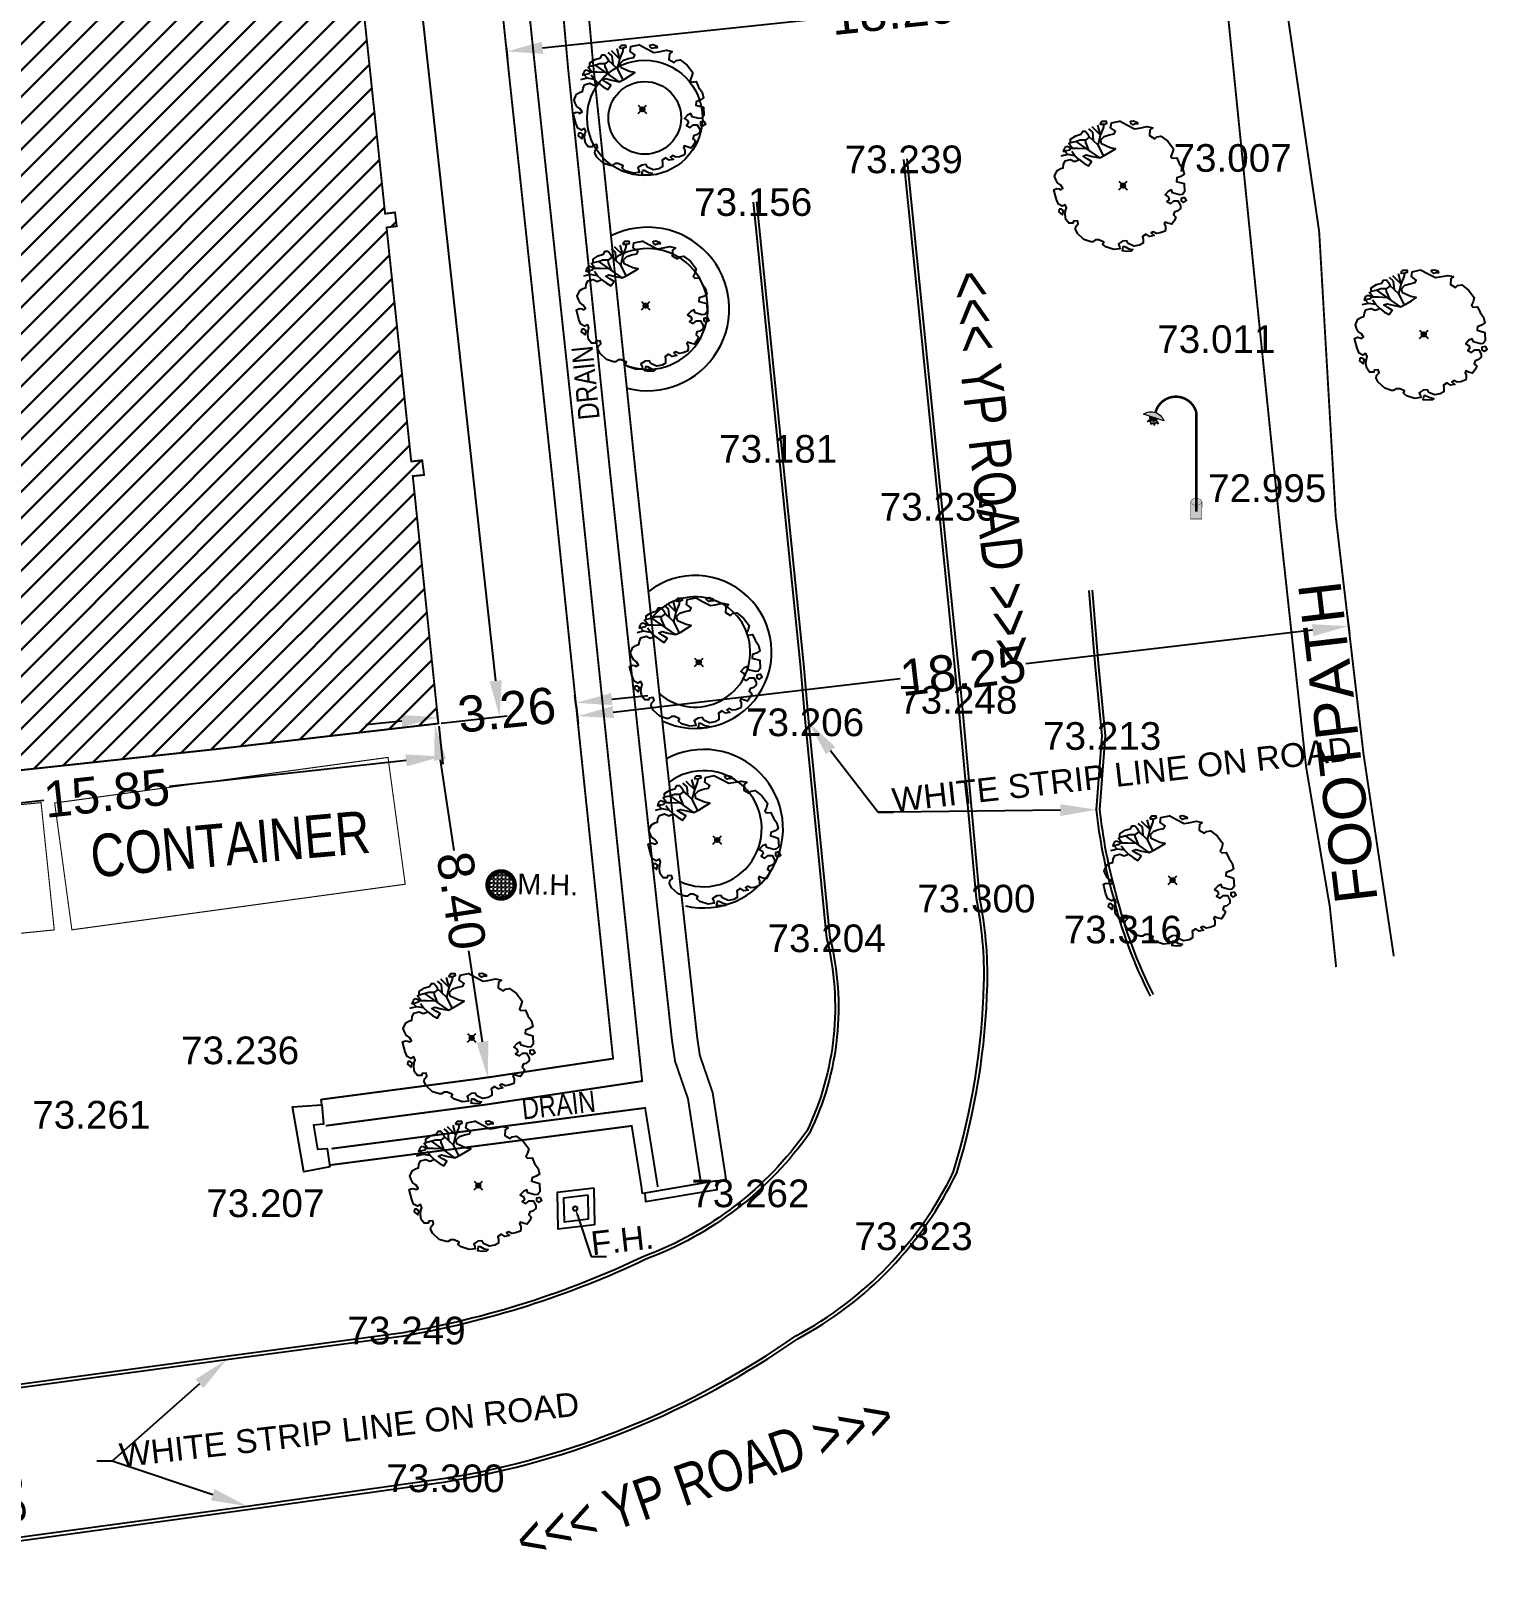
# Model space of a CAD drawing. Header units: inches. Extents: x 1254 to 1542, y 933 to 1230.
# Drawn here: x 1450.5 to 1484.73, y 1040.69 to 1076.84 of the extents above; entities that cross this region are included whole.
import ezdxf
from ezdxf import colors
from ezdxf.entities.mleader import LeaderData, LeaderLine
from ezdxf.enums import TextEntityAlignment as Align
from ezdxf.math import Vec2, Vec3

# ---------------------------------------------------------------- set-up
doc = ezdxf.new("R2010")
doc.units = ezdxf.units.IN
doc.header["$MEASUREMENT"] = 0
doc.header["$PDMODE"] = 35
doc.header["$PDSIZE"] = 0.1
doc.linetypes.add('ACAD_ISO04W100', pattern=[30, 24, -3, 0, -3])
doc.linetypes.add('HIDDEN', pattern=[0.375, 0.25, -0.125])
for name, color, linetype in [('comp. wall', 7, 'Continuous'), ('dimeantion', 140, 'Continuous'), ('DRAIN (S.W)', 130, 'HIDDEN'), ('garden', 104, 'Continuous'), ('LEVEL', 171, 'Continuous'), ('path', 30, 'ACAD_ISO04W100'), ('STR H', 251, 'Continuous'), ('structure', 200, 'Continuous'), ('text', 7, 'Continuous'), ('TREE', 3, 'Continuous')]:
    doc.layers.add(name, color=color, linetype=linetype)
for name, color, linetype, lineweight in [('footpath', 40, 'ACAD_ISO04W100', 25), ('room', 200, 'Continuous', 18), ('SHED', 171, 'HIDDEN', 20), ('TE', 1, 'Continuous', 20)]:
    doc.layers.add(name, color=color, linetype=linetype, lineweight=lineweight)
doc.styles.add('parag', font='arial.ttf', dxfattribs={"height": 1})
doc.styles.get("Standard").update_dxf_attribs({"font": 'arial.ttf'})
doc.styles.add('style2', font='arial.ttf')
doc.dimstyles.get("Standard").update_dxf_attribs({"dimtxt": 0.85, "dimasz": 0.85, "dimexe": 0.18, "dimexo": 0.0625, "dimgap": 0.09, "dimtad": 0, "dimzin": 0, "dimdsep": 46, "dimtxsty": 'Standard', "dimcen": 0.09, "dimclrd": 5, "dimclre": 5, "dimclrt": 6, "dimadec": 0, "dimazin": 0, "dimtfac": 1, "dimtofl": 0, "dimtmove": 0, "dimatfit": 3, "dimfxl": 0, "dimtolj": 1, "dimtzin": 0, "dimarcsym": 0})

# ---------------------------------------------------------------- blocks, each defined once
blk = doc.blocks.new('PV07')
at = {"layer": 'TREE'}
for p, q in [((-2.29, 4.05), (-2.6, 4.31)), ((-2.26, 3.42), (-2.6, 3.73)), ((-1.71, 3.82), (-2.35, 4.45)), ((-2.23, 3.42), (-2.29, 4.05)), ((-1.71, 3.82), (-1.92, 4.59)), ((-1.89, 3.07), (-1.71, 3.82)), ((-1.71, 3.82), (-1.49, 4.36)), ((-1.49, 4.36), (-1.44, 4.64)), ((-4.2, 2.36), (-4.71, 2.24)), ((-4.2, 2.36), (-4.43, 2.61)), ((-3.65, 2.27), (-4.2, 2.36)), ((-3.83, 2.82), (-4.14, 3.22)), ((-3.83, 2.82), (-4.03, 2.79)), ((-3.65, 2.27), (-3.89, 2.59)), ((-3.43, 2.82), (-3.83, 2.82)), ((-1.77, 2.1), (-3.56, 3.36)), ((-2.75, 2.79), (-3.43, 2.82)), ((-2.82, 3.26), (-2.85, 3.45)), ((-2.56, 2.65), (-2.82, 3.26)), ((-1.89, 3.07), (-2.26, 3.42)), ((-1.46, 2.24), (-1.89, 3.07)), ((-3.34, 1.98), (-3.65, 2.27)), ((0, 0), (-0.2, 0)), ((0, 0), (0, 0.2)), ((0, 0), (0, -0.2)), ((0, 0), (0.2, 0))]:
    blk.add_line(p, q, dxfattribs=at)
at = {"layer": 'TREE', "flags": 128}
for points in [[(0.39, -4.4), (0.29, -4.2), (-0.04, -4.23), (-0.35, -4.43), (-0.26, -4.66), (-0.23, -4.8), (-0.69, -4.86), (-1.31, -4.66), (-1.55, -4.46), (-1.46, -4.29), (-1.83, -4.12), (-2.08, -4.12), (-2.29, -4.26), (-2.45, -4.26), (-2.97, -4.09), (-3.46, -3.63), (-3.62, -3.31), (-3.59, -3.11), (-3.4, -2.91), (-3.46, -2.68), (-3.77, -2.71), (-3.8, -2.86), (-4.11, -2.86), (-4.33, -2.57), (-4.39, -2.2), (-4.36, -1.88), (-4.3, -1.68), (-4.39, -1.45), (-4.63, -1.57), (-4.91, -1.42), (-5.06, -1.05), (-5.25, -0.31), (-5.03, -0.22), (-4.85, -0.25), (-4.73, -0.31), (-4.57, -0.22), (-4.73, 0.04), (-4.97, 0.21), (-5.1, 0.47), (-5.19, 0.72), (-5, 1.15), (-4.73, 1.3), (-4.54, 1.35), (-4.51, 1.61), (-4.39, 1.87), (-3.99, 1.98), (-3.68, 1.84), (-3.34, 1.98), (-2.97, 1.7), (-2.63, 1.5), (-2.39, 1.84), (-2.72, 2.04), (-3.03, 2.24), (-2.79, 2.33), (-2.32, 2.21), (-1.77, 2.1), (-1.37, 2.3), (-0.94, 2.56), (-0.57, 2.79), (-0.97, 2.87), (-1.62, 3.16), (-1.68, 3.47), (-1.43, 3.73), (-1.06, 3.85), (-0.66, 3.93), (-0.57, 4.13), (-0.94, 4.39), (-0.88, 4.76), (-0.24, 4.9)], [(-1.73, 4.72), (-1.58, 4.88), (-1.27, 4.88), (-1.25, 4.7), (-1.44, 4.64), (-1.68, 4.63), (-1.72, 4.71)], [(-0.26, 4.91), (0.29, 4.62), (0.88, 4.31), (1.22, 4.36), (1.83, 4.48), (2.26, 4.39), (2.05, 4.22), (2.02, 3.79), (2.02, 3.79), (2.42, 3.56), (2.57, 3.7), (2.88, 3.76), (3.4, 3.36), (3.83, 2.79), (3.74, 2.47), (3.62, 2.21), (3.74, 2.07), (4.08, 2.1), (4.27, 1.67), (4.54, 1.3), (4.64, 0.87), (4.39, 0.7), (4.08, 0.58), (4.05, 0.32), (4.24, 0.27), (4.64, 0.15), (4.67, -0.48), (4.51, -0.68), (4.3, -0.71), (3.77, -0.56), (3.68, -0.33), (3.43, -0.45), (3.19, -0.71), (3.43, -0.85), (3.5, -1.05), (3.34, -1.22), (3.62, -1.37), (3.87, -1.17), (4.17, -1.17), (4.36, -1.51), (4.36, -1.74), (4.11, -1.94), (3.9, -2), (3.83, -2.23), (4.02, -2.4), (3.9, -2.66), (3.71, -2.94), (3.4, -2.86), (3.19, -2.77), (3.13, -2.91), (3.22, -3.09), (3.22, -3.29), (3.19, -3.46), (2.82, -3.6), (2.54, -3.63), (2.29, -3.51), (2.14, -3.6), (2.36, -3.8), (2.02, -3.86), (1.77, -3.69), (1.49, -3.86), (1.52, -4.09), (1.52, -4.37), (1.25, -4.52), (0.82, -4.6), (0.39, -4.4)], [(0.57, 4.88), (0.79, 4.91), (1.06, 4.82), (1.12, 4.68), (0.94, 4.68), (0.75, 4.62), (0.6, 4.74), (0.57, 4.88)], [(-2.84, 4.14), (-2.69, 3.93), (-2.56, 3.68), (-2.85, 3.45), (-3.25, 3.45), (-3.53, 3.36), (-3.99, 3.25), (-3.99, 3.53), (-3.59, 3.79), (-3.19, 3.9), (-3.06, 4.13), (-2.84, 4.14)], [(-4.26, 2.99), (-3.99, 2.9), (-4.05, 2.7), (-4.3, 2.64), (-4.51, 2.59), (-4.45, 2.76), (-4.42, 2.87), (-4.26, 2.99)], [(4.7, -0.91), (4.42, -0.97), (4.42, -1.17), (4.6, -1.28), (4.82, -1.14), (4.7, -0.91)], [(-4.85, -1.8), (-4.88, -2), (-4.6, -2.23), (-4.51, -1.91), (-4.66, -1.8), (-4.85, -1.8)], [(0.14, -4.63), (0.45, -4.8), (0.75, -4.86), (0.63, -4.98), (0.29, -5), (-0.05, -4.96), (-0.01, -4.83), (0.02, -4.63), (0.14, -4.63)]]:
    blk.add_lwpolyline(points, dxfattribs=at)
at = {"layer": 'TREE'}
blk.add_point((0, 0), dxfattribs=at)
blk = doc.blocks.new('TREE12')
at = {"layer": 'TREE', "xscale": 99.88372093023256, "yscale": 99.88372093023256, "zscale": 99.88372093023256}
blk.add_blockref('PV07', (411, 285), dxfattribs=at)
blk = doc.blocks.new('MH')
at = {"layer": 'comp. wall'}
h = blk.add_hatch(dxfattribs=at)
h.set_pattern_fill('ANGLE', color=251, scale=0.5, style=0)
h.set_pattern_definition([(0, (9.44105, -49.48132), (0, 0.1375), [0.1, -0.0375]), (90, (9.44105, -49.48132), (-0.1375, 8e-18), [0.1, -0.0375])])
h.paths.add_polyline_path([(1150.993, 862.794, 1), (1151.943, 862.794, 1)])
at = {"layer": 'comp. wall', "color": 252, "const_width": 0.15}
blk.add_lwpolyline([(1150.993, 862.794, 1), (1151.943, 862.794, 1)], format="xyb", close=True, dxfattribs=at)
at = {"layer": 'text', "style": 'parag'}
blk.add_text('M.H.', height=0.72, dxfattribs=at).set_placement((1152.03, 862.483))
blk = doc.blocks.new('LIGHT POLE')
at = {"layer": 'footpath'}
h = blk.add_hatch(color=252, dxfattribs=at)
h.paths.add_polyline_path([(1081.1285, 940.6366), (1081.1285, 940.7309, -0.654472), (1081.0665, 940.7309), (1081.0665, 940.6366)])
h.paths.add_polyline_path([(1081.1285, 940.7309, 0.298071), (1081.0975, 940.7512), (1081.0975, 940.7106, 0.298304)])
h.paths.add_polyline_path([(1081.0975, 940.7106), (1081.0975, 940.7512, 0.298224), (1081.0665, 940.7309, 0.297991)])
at = {"layer": 'room'}
blk.add_hatch(color=130, dxfattribs=at).paths.add_polyline_path([(1081.276, 941.1731), (1081.3867, 941.2079, 0.502288)])
at = {"layer": 'structure'}
blk.add_hatch(color=30, dxfattribs=at).paths.add_polyline_path([(1081.311, 941.1841, 1), (1081.3517, 941.1969)])
at = {"layer": 'footpath'}
for points in [[(1081.3149, 941.1713), (1081.3073, 941.155)], [(1081.3214, 941.1669), (1081.3196, 941.1583)], [(1081.3285, 941.1637), (1081.3285, 941.1468)], [(1081.3365, 941.1639), (1081.3378, 941.1544)], [(1081.3435, 941.1655), (1081.348, 941.1522)], [(1081.3491, 941.1712), (1081.3533, 941.1646)], [(1081.3538, 941.1786), (1081.3659, 941.1665)]]:
    blk.add_lwpolyline(points, dxfattribs=at)
at = {"layer": 'footpath', "color": 5, "linetype": 'Continuous', "const_width": 0.002}
blk.add_lwpolyline([(1081.1285, 940.7309, 0.654472), (1081.0665, 940.7309, 0.654472)], format="xyb", close=True, dxfattribs=at)
blk.add_lwpolyline([(1081.1285, 940.7309), (1081.1285, 940.6366), (1081.0665, 940.6366), (1081.0665, 940.7309)], dxfattribs=at)
at = {"layer": 'room', "color": 130}
blk.add_line((1081.276, 941.1731), (1081.3867, 941.2079), dxfattribs=at)
blk.add_arc((1081.3443, 941.1493), 0.0723, 54.13331, 160.81261, dxfattribs=at)
at = {"layer": 'room'}
blk.add_arc((1081.3314, 941.1905), 0.0214, 197.47296, 17.47296, dxfattribs=at)
at = {"layer": 'TE', "color": 7, "const_width": 0.0136}
blk.add_lwpolyline([(1081.0975, 940.6773), (1081.0979, 941.2166, -0.774922), (1081.3207, 941.2196)], format="xyb", dxfattribs=at)
blk = doc.blocks.new('*D26')
at = {"layer": 'Defpoints', "color": 0}
for p in [(1460.082, 1060.564), (1460.167, 1059.789), (1444.322, 1058.834)]:
    blk.add_point(p, dxfattribs=at)
at = {"layer": 'dimeantion', "color": 5, "lineweight": -2}
for p, q in [((1460.089, 1060.502), (1460.187, 1059.61)), ((1459.322, 1059.696), (1453.766, 1059.086)), ((1444.329, 1058.772), (1444.427, 1057.88)), ((1445.252, 1058.152), (1450.809, 1058.762))]:
    blk.add_line(p, q, dxfattribs=at)
at = {"layer": 'dimeantion', "color": 5}
for points in [[(1459.307, 1059.837), (1459.338, 1059.555), (1460.167, 1059.789)], [(1445.237, 1058.292), (1445.268, 1058.011), (1444.407, 1058.059)]]:
    blk.add_solid(points, dxfattribs=at)
at = {"layer": 'dimeantion', "color": 6, "insert": (1452.287, 1058.924), "char_height": 0.85, "attachment_point": 5, "rotation": 6.2648}
blk.add_mtext('\\A1;15.85', dxfattribs=at)
blk = doc.blocks.new('*D27')
at = {"layer": 'Defpoints', "color": 0}
for p in [(1456.372, 1107.673), (1454.932, 1107.515), (1460.082, 1060.564)]:
    blk.add_point(p, dxfattribs=at)
at = {"layer": 'dimeantion', "color": 5, "lineweight": -2}
for p, q in [((1454.994, 1107.522), (1456.551, 1107.693)), ((1456.464, 1106.828), (1458.779, 1085.73)), ((1461.429, 1061.567), (1459.115, 1082.665)), ((1460.144, 1060.571), (1461.701, 1060.742))]:
    blk.add_line(p, q, dxfattribs=at)
at = {"layer": 'dimeantion', "color": 5}
for points in [[(1456.605, 1106.844), (1456.324, 1106.813), (1456.372, 1107.673)], [(1461.57, 1061.582), (1461.288, 1061.552), (1461.522, 1060.722)]]:
    blk.add_solid(points, dxfattribs=at)
at = {"layer": 'dimeantion', "color": 6, "insert": (1458.947, 1084.198), "char_height": 0.85, "attachment_point": 5, "rotation": 276.2597}
blk.add_mtext('\\A1;47.23', dxfattribs=at)
blk = doc.blocks.new('*D54')
at = {"layer": 'Defpoints', "color": 0}
for p in [(1460.082, 1060.564), (1461.243, 1052.248), (1461.329, 1052.261)]:
    blk.add_point(p, dxfattribs=at)
at = {"layer": 'dimeantion', "color": 5, "lineweight": -2}
for p, q in [((1460.02, 1060.555), (1459.818, 1060.524)), ((1460.122, 1059.711), (1460.442, 1057.579)), ((1461.117, 1053.088), (1460.797, 1055.22)), ((1461.268, 1052.251), (1461.065, 1052.221))]:
    blk.add_line(p, q, dxfattribs=at)
at = {"layer": 'dimeantion', "color": 5}
for points in [[(1460.262, 1059.732), (1459.982, 1059.69), (1459.996, 1060.551)], [(1461.257, 1053.109), (1460.977, 1053.067), (1461.243, 1052.248)]]:
    blk.add_solid(points, dxfattribs=at)
at = {"layer": 'dimeantion', "color": 6, "insert": (1460.62, 1056.399), "char_height": 0.85, "attachment_point": 5, "rotation": 278.5438}
blk.add_mtext('\\A1;8.40', dxfattribs=at)
blk = doc.blocks.new('*D56')
at = {"layer": 'Defpoints', "color": 0}
for p in [(1449.42, 1050.736), (1451.462, 1035.794), (1450.809, 1035.704)]:
    blk.add_point(p, dxfattribs=at)
at = {"layer": 'dimeantion', "color": 5, "lineweight": -2}
for p, q in [((1449.358, 1050.728), (1448.588, 1050.623)), ((1448.882, 1049.805), (1449.587, 1044.647)), ((1450.694, 1036.547), (1449.989, 1041.704)), ((1451.401, 1035.785), (1450.631, 1035.68))]:
    blk.add_line(p, q, dxfattribs=at)
at = {"layer": 'dimeantion', "color": 5}
for points in [[(1449.022, 1049.824), (1448.742, 1049.786), (1448.767, 1050.647)], [(1450.834, 1036.566), (1450.554, 1036.527), (1450.809, 1035.704)]]:
    blk.add_solid(points, dxfattribs=at)
at = {"layer": 'dimeantion', "color": 6, "insert": (1449.788, 1043.176), "char_height": 0.85, "attachment_point": 5, "rotation": 277.7833}
blk.add_mtext('\\A1;15.08', dxfattribs=at)
blk = doc.blocks.new('*D58')
at = {"layer": 'Defpoints', "color": 0}
for p in [(1463.311, 1061.05), (1463.326, 1060.902), (1460.082, 1060.564)]:
    blk.add_point(p, dxfattribs=at)
at = {"layer": 'dimeantion', "color": 5, "lineweight": -2}
for p, q in [((1463.32, 1060.964), (1463.292, 1061.229)), ((1464.156, 1061.138), (1465.002, 1061.226)), ((1460.076, 1060.626), (1460.048, 1060.891)), ((1459.221, 1060.623), (1458.376, 1060.535))]:
    blk.add_line(p, q, dxfattribs=at)
at = {"layer": 'dimeantion', "color": 5}
for points in [[(1464.142, 1061.279), (1464.171, 1060.997), (1463.311, 1061.05)], [(1459.207, 1060.764), (1459.236, 1060.483), (1460.067, 1060.712)]]:
    blk.add_solid(points, dxfattribs=at)
at = {"layer": 'dimeantion', "color": 6, "insert": (1461.689, 1060.881), "char_height": 0.85, "attachment_point": 5, "rotation": 5.948}
blk.add_mtext('\\A1;3.26', dxfattribs=at)
blk = doc.blocks.new('*D59')
at = {"layer": 'Defpoints', "color": 0}
for p in [(1481.433, 1063.169), (1481.47, 1062.854), (1463.311, 1061.05)]:
    blk.add_point(p, dxfattribs=at)
at = {"layer": 'dimeantion', "color": 5, "lineweight": -2}
for p, q in [((1481.441, 1063.107), (1481.491, 1062.676)), ((1480.626, 1062.756), (1473.886, 1061.967)), ((1464.192, 1060.833), (1470.932, 1061.622)), ((1463.318, 1060.987), (1463.369, 1060.556))]:
    blk.add_line(p, q, dxfattribs=at)
at = {"layer": 'dimeantion', "color": 5}
for points in [[(1480.61, 1062.896), (1480.643, 1062.615), (1481.47, 1062.854)], [(1464.176, 1060.974), (1464.209, 1060.693), (1463.348, 1060.735)]]:
    blk.add_solid(points, dxfattribs=at)
at = {"layer": 'dimeantion', "color": 6, "insert": (1472.409, 1061.795), "char_height": 0.85, "attachment_point": 5, "rotation": 6.6711}
blk.add_mtext('\\A1;18.25', dxfattribs=at)
blk = doc.blocks.new('*D61')
at = {"layer": 'Defpoints', "color": 0}
for p in [(1479.86, 1078.441), (1461.667, 1076.533), (1461.686, 1076.355)]:
    blk.add_point(p, dxfattribs=at)
at = {"layer": 'dimeantion', "color": 5, "lineweight": -2}
for p, q in [((1479.867, 1078.379), (1479.897, 1078.084)), ((1479.033, 1078.175), (1472.259, 1077.464)), ((1462.531, 1076.444), (1469.305, 1077.154)), ((1461.673, 1076.471), (1461.704, 1076.176))]:
    blk.add_line(p, q, dxfattribs=at)
at = {"layer": 'dimeantion', "color": 5}
for points in [[(1479.018, 1078.316), (1479.048, 1078.034), (1479.879, 1078.263)], [(1462.516, 1076.585), (1462.546, 1076.303), (1461.686, 1076.355)]]:
    blk.add_solid(points, dxfattribs=at)
at = {"layer": 'dimeantion', "color": 6, "insert": (1470.782, 1077.309), "char_height": 0.85, "attachment_point": 5, "rotation": 5.9877}
blk.add_mtext('\\A1;18.29', dxfattribs=at)

msp = doc.modelspace()

# ---------------------------------------------------------------- hatches: boundary and pattern name
at = {"layer": 'STR H', "lineweight": 30}
h = msp.add_hatch(dxfattribs=at)
h.set_pattern_fill('ANSI31', color=256, scale=3.5)
h.set_pattern_definition([(45, (467.107, 39.5311), (-0.30935922, 0.30935922), [])])
h.paths.add_polyline_path([(1458.248, 1078.063), (1458.479, 1078.103), (1458.427, 1078.424), (1458.168, 1078.396), (1458.14, 1078.651), (1457.565, 1083.876), (1457.82, 1083.913), (1457.792, 1084.261), (1457.527, 1084.233), (1456.626, 1092.601), (1456.293, 1095.537), (1456.575, 1095.569), (1456.536, 1095.916), (1456.253, 1095.884), (1455.633, 1101.342), (1455.919, 1101.374), (1455.88, 1101.721), (1455.594, 1101.689), (1454.932, 1107.515), (1443.439, 1106.26), (1424.415, 1104.199), (1413.595, 1103.017), (1402.213, 1101.758), (1394.144, 1100.853), (1377.721, 1099.083), (1361.28, 1097.289), (1361.806, 1092.465), (1361.991, 1090.776), (1362.262, 1090.805), (1362.231, 1091.069), (1367.907, 1091.703), (1372.102, 1092.177), (1377.543, 1092.78), (1378.051, 1088.059), (1378.127, 1087.357), (1377.849, 1087.327), (1377.907, 1086.968), (1378.165, 1086.996), (1378.755, 1081.518), (1378.504, 1081.491), (1378.534, 1081.131), (1378.794, 1081.159), (1379.062, 1078.668), (1379.389, 1075.698), (1379.161, 1075.673), (1379.197, 1075.333), (1379.426, 1075.358), (1379.918, 1070.883), (1380.029, 1069.844), (1379.813, 1069.821), (1379.844, 1069.495), (1380.064, 1069.519), (1380.667, 1063.908), (1380.419, 1063.881), (1380.452, 1063.573), (1380.7, 1063.599), (1381.295, 1058.054), (1381.047, 1058.028), (1381.08, 1057.719), (1381.328, 1057.746), (1381.952, 1051.929), (1397.781, 1053.715), (1397.488, 1056.392), (1397.138, 1059.529), (1397.385, 1059.557), (1397.358, 1059.866), (1397.105, 1059.839), (1396.906, 1061.713), (1396.518, 1065.252), (1396.504, 1065.384), (1396.754, 1065.411), (1396.726, 1065.756), (1396.454, 1065.727), (1396.447, 1065.788), (1395.905, 1070.804), (1395.862, 1071.206), (1396.117, 1071.233), (1396.081, 1071.605), (1395.819, 1071.583), (1395.247, 1077.036), (1395.469, 1077.059), (1395.43, 1077.416), (1395.178, 1077.389), (1395.158, 1077.572), (1394.59, 1082.856), (1394.864, 1082.885), (1394.829, 1083.21), (1394.577, 1083.183), (1393.956, 1088.724), (1394.188, 1088.75), (1394.161, 1089.076), (1393.92, 1089.049), (1393.787, 1090.232), (1393.299, 1094.49), (1401.341, 1095.368), (1408.771, 1096.19), (1409.319, 1090.746), (1409.089, 1090.721), (1409.124, 1090.397), (1409.338, 1090.42), (1409.934, 1084.934), (1409.718, 1084.911), (1409.753, 1084.587), (1409.987, 1084.612), (1410.563, 1079.267), (1410.58, 1079.109), (1410.346, 1079.084), (1410.394, 1078.762), (1410.616, 1078.786), (1410.629, 1078.667), (1411.039, 1074.832), (1411.206, 1073.267), (1410.999, 1073.245), (1411.043, 1072.904), (1411.243, 1072.925), (1412.015, 1065.706), (1412.475, 1061.524), (1412.251, 1061.499), (1412.278, 1061.247), (1412.503, 1061.272), (1412.576, 1060.603), (1413.172, 1055.394), (1420.198, 1056.113), (1428.89, 1057.114), (1428.308, 1062.278), (1428.236, 1062.993), (1428.489, 1063.015), (1428.458, 1063.367), (1428.2, 1063.344), (1427.65, 1068.803), (1427.861, 1068.842), (1427.809, 1069.192), (1427.61, 1069.17), (1427.025, 1074.576), (1427.019, 1074.627), (1427.236, 1074.651), (1427.183, 1074.96), (1426.98, 1074.935), (1426.832, 1076.124), (1426.395, 1080.358), (1426.384, 1080.462), (1426.66, 1080.492), (1426.631, 1080.804), (1426.35, 1080.774), (1426.102, 1083.067), (1425.763, 1086.236), (1425.759, 1086.275), (1425.981, 1086.299), (1425.963, 1086.608), (1425.726, 1086.583), (1425.153, 1091.927), (1425.128, 1092.155), (1425.363, 1092.182), (1425.328, 1092.49), (1425.094, 1092.464), (1424.486, 1097.92), (1424.726, 1097.946), (1437.935, 1099.406), (1440.037, 1099.636), (1440.625, 1094.174), (1440.264, 1094.137), (1440.295, 1093.838), (1440.663, 1093.876), (1440.683, 1093.686), (1441.174, 1088.958), (1441.238, 1088.346), (1440.889, 1088.31), (1440.902, 1088.01), (1441.26, 1088.026), (1441.754, 1083.379), (1441.843, 1082.521), (1441.462, 1082.482), (1441.495, 1082.163), (1441.876, 1082.202), (1441.905, 1081.917), (1442.459, 1076.997), (1442.493, 1076.673), (1442.087, 1076.63), (1442.136, 1076.313), (1442.527, 1076.355), (1443.112, 1070.832), (1442.746, 1070.793), (1442.771, 1070.461), (1443.149, 1070.478), (1443.732, 1065.023), (1443.363, 1064.977), (1443.444, 1064.648), (1443.675, 1064.674), (1443.682, 1064.613), (1444.322, 1058.834), (1449.512, 1059.387), (1454.85, 1059.961), (1460.082, 1060.564), (1459.48, 1066.378), (1459.746, 1066.405), (1459.701, 1066.749), (1459.444, 1066.722), (1458.864, 1072.22), (1459.103, 1072.25), (1459.062, 1072.573), (1458.83, 1072.544)])
h.paths.add_polyline_path([(1456.456, 1089.156), (1456.371, 1089.227), (1456.38, 1089.289), (1456.496, 1089.289)], flags=16)
h.paths.add_polyline_path([(1456.638, 1090.716), (1456.694, 1090.716), (1456.682, 1090.732), (1456.647, 1090.743)], flags=16)
h.paths.add_polyline_path([(1413.013, 1060.152), (1412.946, 1060.107), (1412.889, 1060.143), (1412.889, 1060.205), (1412.975, 1060.223)], flags=16)
h.paths.add_polyline_path([(1394.023, 1083.45), (1393.98, 1083.439), (1394.052, 1083.362), (1394.224, 1083.335), (1394.117, 1083.472)], flags=16)
h.paths.add_polyline_path([(1393.928, 1081.943), (1393.843, 1082.014), (1393.852, 1082.076), (1393.968, 1082.076)], flags=16)
h.paths.add_polyline_path([(1446.397, 1082.536), (1453.344, 1082.536), (1453.344, 1084.042), (1446.397, 1084.042)], flags=24)
h.paths.add_polyline_path([(1413.724, 1074.064), (1423.864, 1074.064), (1423.864, 1075.57), (1413.724, 1075.57)], flags=24)
h.paths.add_polyline_path([(1384.949, 1075.547), (1389.487, 1075.547), (1389.487, 1077.051), (1384.949, 1077.051)], flags=24)
h.paths.add_polyline_path([(1375.982, 1085.541), (1379.092, 1085.541), (1379.092, 1086.537), (1375.982, 1086.537)], flags=25)
h.paths.add_polyline_path([(1376.698, 1076.834), (1379.808, 1076.834), (1379.808, 1077.83), (1376.698, 1077.83)], flags=25)
h.paths.add_polyline_path([(1393.779, 1080.763), (1396.889, 1080.763), (1396.889, 1081.759), (1393.779, 1081.759)], flags=24)
h.paths.add_polyline_path([(1408.028, 1082.178), (1411.138, 1082.178), (1411.138, 1083.174), (1408.028, 1083.174)], flags=25)
h.paths.add_polyline_path([(1392.842, 1089.846), (1395.952, 1089.846), (1395.952, 1090.842), (1392.842, 1090.842)], flags=24)
h.paths.add_polyline_path([(1379.255, 1051.127), (1382.365, 1051.127), (1382.365, 1052.123), (1379.255, 1052.123)], flags=9)

# ---------------------------------------------------------------- linework, layer by layer
at = {"layer": 'comp. wall'}
for points in [[(1419.748, 1005.53), (1418.431, 1019.058), (1418.025, 1025.604, -0.119655), (1419.402, 1031.679, -0.134543), (1424.953, 1037.052, -0.093778), (1433.271, 1039.079), (1440.466, 1040.105), (1449.078, 1041.285), (1455.587, 1042.173), (1460.248, 1042.828, 0.11161), (1468.483, 1046.175, 0.159156), (1472.189, 1050.038, 0.068373), (1472.903, 1054.435, 0.056583), (1472.724, 1056.45), (1472.299, 1061.118), (1471.843, 1065.657), (1471.017, 1073.821)], [(1419.828, 1005.538), (1418.51, 1019.064), (1418.105, 1025.607, -0.119562), (1419.472, 1031.641, -0.134439), (1424.989, 1036.981, -0.093784), (1433.279, 1038.999), (1440.477, 1040.026), (1449.089, 1041.206), (1455.598, 1042.094), (1460.26, 1042.749, 0.111563), (1468.525, 1046.107, 0.159196), (1472.264, 1050.009, 0.068466), (1472.983, 1054.433, 0.05646), (1472.803, 1056.462), (1472.379, 1061.126), (1471.923, 1065.665), (1471.097, 1073.829)], [(1467.479, 1072.817), (1468.068, 1067.018), (1468.582, 1061.952), (1468.7, 1060.592), (1469.205, 1055.517, -0.175285), (1468.737, 1050.982, -0.150428), (1464.922, 1048.048, -0.069494), (1459.257, 1046.25), (1455.091, 1045.694), (1444.966, 1044.323), (1438.933, 1043.524), (1433.311, 1042.702), (1427.937, 1041.934), (1422.917, 1041.196, 0.207176), (1421.849, 1040.847, 0.047565), (1417.353, 1036.451, 0.13756), (1414.569, 1030.36, 0.096537), (1414.101, 1024.948), (1414.768, 1017.891), (1415.324, 1011.85), (1415.982, 1005.173)], [(1467.559, 1072.825), (1468.148, 1067.026), (1468.662, 1061.96), (1468.78, 1060.6), (1469.284, 1055.531, -0.175318), (1468.806, 1050.941, -0.150524), (1464.953, 1047.974, -0.069469), (1459.269, 1046.171), (1455.102, 1045.615), (1444.977, 1044.244), (1438.944, 1043.445), (1433.322, 1042.623), (1427.948, 1041.855), (1422.919, 1041.116, 0.209375), (1421.901, 1040.786, 0.047579), (1417.414, 1036.399, 0.137662), (1414.647, 1030.343, 0.096634), (1414.181, 1024.956), (1414.848, 1017.898), (1415.403, 1011.858), (1416.061, 1005.181)], [(1476.815, 1054.16, -0.05748), (1475.936, 1056.525, -0.042477), (1475.548, 1058.54), (1475.681, 1060.271), (1475.516, 1061.974), (1475.375, 1063.688)], [(1476.886, 1054.196, -0.057511), (1476.013, 1056.546, -0.042354), (1475.628, 1058.541), (1475.761, 1060.272), (1475.596, 1061.981), (1475.455, 1063.695)]]:
    msp.add_lwpolyline(points, format="xyb", dxfattribs=at)
for points in [[(1457.344, 1051.606), (1457.328, 1051.729), (1457.353, 1051.732)], [(1457.532, 1050.147), (1456.922, 1050.031), (1456.652, 1051.555), (1457.344, 1051.606), (1457.384, 1051.15), (1457.151, 1051.129), (1457.243, 1050.563), (1457.467, 1050.578), (1457.532, 1050.147)], [(1466.617, 1049.815), (1464.93, 1049.532), (1464.949, 1049.333), (1466.636, 1049.616), (1466.617, 1049.815)], [(1466.617, 1049.815), (1466.842, 1049.85), (1466.832, 1049.916)], [(1463.746, 1049.649), (1462.871, 1049.547), (1462.887, 1048.688), (1463.762, 1048.79), (1463.746, 1049.649)], [(1464.93, 1049.532), (1464.879, 1049.524), (1464.864, 1049.612)]]:
    msp.add_lwpolyline(points, dxfattribs=at)
msp.add_lwpolyline([(1463.599, 1049.481), (1463.023, 1049.414), (1463.034, 1048.856), (1463.609, 1048.923)], close=True, dxfattribs=at)
at = {"layer": 'dimeantion', "const_width": 0.05}
msp.add_lwpolyline([(1463.247, 1049.165, 1), (1463.347, 1049.165, 1)], format="xyb", close=True, dxfattribs=at)
at = {"layer": 'DRAIN (S.W)', "ltscale": 2.5, "const_width": 0.045}
for points in [[(1459.278, 1107.38), (1459.821, 1103.73), (1460.281, 1100.765), (1460.668, 1094.762), (1461.078, 1089.065), (1461.666, 1082.53), (1462.37, 1075.818), (1463.395, 1066.272), (1464.017, 1060.302), (1464.871, 1052.161), (1461.21, 1051.611), (1457.435, 1051.113)], [(1466.243, 1049.825), (1465.947, 1051.747), (1465.645, 1052.623), (1465.57, 1053.13), (1464.771, 1060.383), (1464.128, 1066.361), (1463.129, 1075.966), (1462.558, 1082.361), (1461.946, 1089.233), (1461.448, 1094.993), (1460.975, 1100.958), (1460.569, 1103.8), (1460.044, 1107.504)], [(1465.238, 1049.672), (1464.94, 1051.531), (1461.263, 1051.054), (1457.57, 1050.574)]]:
    msp.add_lwpolyline(points, dxfattribs=at)
at = {"layer": 'DRAIN (S.W)', "linetype": 'ByBlock', "ltscale": 2.5, "const_width": 0.045}
for points in [[(1466.832, 1049.916), (1466.527, 1051.891), (1466.226, 1052.765), (1466.161, 1053.206), (1465.363, 1060.448), (1464.72, 1066.424), (1463.722, 1076.023), (1463.151, 1082.414), (1462.539, 1089.285), (1462.042, 1095.042), (1461.567, 1101.024), (1461.159, 1103.884), (1460.632, 1107.599)], [(1458.73, 1106.816), (1459.203, 1103.636), (1459.659, 1100.697), (1460.045, 1094.72), (1460.455, 1089.015), (1461.044, 1082.47), (1461.749, 1075.752), (1462.774, 1066.206), (1463.396, 1060.237), (1464.187, 1052.69), (1461.123, 1052.23), (1457.353, 1051.732)], [(1464.864, 1049.612), (1464.625, 1051.109), (1461.312, 1050.679), (1457.526, 1050.187)]]:
    msp.add_lwpolyline(points, dxfattribs=at)
at = {"layer": 'garden'}
for radius in [1.354, 0.854]:
    msp.add_circle((1464.931, 1074.794), radius, dxfattribs=at)
for centre, radius, start, end in [((1464.997, 1070.305), 1.92, 255.2978, 116.578), ((1464.997, 1070.305), 1.42, 247.4722, 124.4036), ((1466.117, 1062.246), 1.795, 244.4881, 127.7903), ((1466.117, 1062.246), 1.295, 229.4741, 142.8043), ((1466.318, 1058.093), 1.863, 256.6669, 118.0583), ((1466.318, 1058.093), 1.363, 245.8216, 126.7513)]:
    msp.add_arc(centre, radius, start, end, dxfattribs=at)
at = {"layer": 'path', "lineweight": 30, "ltscale": 0.045, "const_width": 0.045}
for points in [[(1466.778, 1154.929), (1467.385, 1148.85), (1468.717, 1135.136), (1469.287, 1129.07), (1469.734, 1124.415), (1470.32, 1118.542), (1472.455, 1101.647), (1473.57, 1094.562), (1474.655, 1091.272), (1476.922, 1085.672), (1478.975, 1081.042, -0.297439), (1478.85, 1079.651, 0.218778), (1478.514, 1078.43), (1479.142, 1072.21), (1479.866, 1065.12), (1480.473, 1059.543), (1481.029, 1056.265), (1481.179, 1054.839)], [(1482.534, 1055.092), (1481.821, 1059.856), (1481.168, 1065.439), (1480.78, 1072.121), (1479.86, 1078.441, 0.060618), (1480.396, 1079.554, 0.215824), (1480.186, 1081.703), (1478.193, 1086.21), (1475.951, 1091.747), (1474.915, 1094.887), (1473.821, 1101.842), (1471.664, 1118.599), (1471.16, 1124.371), (1470.604, 1129.732), (1470.128, 1134.807), (1469.424, 1142.309), (1468.764, 1148.919), (1468.177, 1154.908)]]:
    msp.add_lwpolyline(points, format="xyb", dxfattribs=at)
at = {"layer": 'SHED', "ltscale": 3.5, "const_width": 0.025}
for points in [[(1451.065, 1058.696), (1458.898, 1059.768), (1459.302, 1056.788), (1451.469, 1055.716), (1451.065, 1058.696)], [(1442.871, 1057.92), (1450.745, 1058.705), (1451.055, 1055.714), (1443.181, 1054.929), (1442.871, 1057.92)]]:
    msp.add_lwpolyline(points, dxfattribs=at)
at = {"layer": 'structure', "lineweight": 30, "const_width": 0.045}
msp.add_lwpolyline([(1449.512, 1059.387), (1454.85, 1059.961), (1460.082, 1060.564), (1459.48, 1066.378), (1459.746, 1066.405), (1459.701, 1066.749), (1459.444, 1066.722), (1458.864, 1072.22), (1459.103, 1072.25), (1459.062, 1072.573), (1458.83, 1072.544), (1458.248, 1078.063)], dxfattribs=at)

# ---------------------------------------------------------------- block references
at = {"layer": 'comp. wall', "lineweight": 30, "xscale": 0.6749999999999556, "yscale": 0.6749999999999556, "zscale": 0.6749999999999556, "rotation": 358.8247184325099}
msp.add_blockref('MH', (672.532, 490.449), dxfattribs=at)
at = {"layer": 'footpath', "lineweight": 30, "xscale": -4.303124999999286, "yscale": 4.303124999999286, "zscale": 4.303124999999286, "rotation": 359.9186031832352}
msp.add_blockref('LIGHT POLE', (6124.235, -2988.912), dxfattribs=at)
at = {"layer": 'TREE', "lineweight": 30, "xscale": 0.003098344733628733, "yscale": 0.003098344733628733, "zscale": 0.003098344733628733, "rotation": 0.01378477141140166}
for p in [(1463.603, 1074.113), (1474.897, 1072.321), (1463.678, 1069.501), (1481.965, 1068.824), (1464.928, 1061.119), (1465.361, 1056.943), (1476.061, 1055.999), (1459.591, 1052.294), (1459.747, 1048.824)]:
    msp.add_blockref('TREE12', p, dxfattribs=at)

# ---------------------------------------------------------------- texts
at = {"layer": 'LEVEL'}
for s, p in [('73.239', (1471.017, 1073.821)), ('73.007', (1478.746, 1073.853)), ('73.156', (1467.479, 1072.817)), ('73.011', (1478.364, 1069.597)), ('73.181', (1468.068, 1067.018)), ('72.995', (1479.56, 1066.095)), ('73.235', (1471.843, 1065.657)), ('73.248', (1472.299, 1061.118)), ('73.206', (1468.7, 1060.592)), ('73.213', (1475.681, 1060.271)), ('73.300', (1472.724, 1056.45)), ('73.316', (1476.166, 1055.722)), ('73.204', (1469.205, 1055.517)), ('73.236', (1455.423, 1052.884)), ('73.261', (1451.926, 1051.371)), ('73.262', (1467.413, 1049.524)), ('73.207', (1456.016, 1049.29)), ('73.323', (1471.249, 1048.515)), ('73.249', (1459.335, 1046.3)), ('73.300', (1460.248, 1042.828))]:
    msp.add_text(s, height=0.65, dxfattribs=at).set_placement(p, align=Align.MIDDLE_CENTER)
at = {"layer": 'text', "color": 0, "lineweight": 30, "style": 'style2', "width": 0.8}
for s, height, rotation, p in [('<<< YP ROAD >>>', 0.97, 276.5794, (1472.086, 1071.139, 100.315)), ('DRAIN', 0.5, 95.6885, (1463.875, 1067.729, 100.315)), ('CONTAINER', 1, 5.1086, (1451.955, 1056.944, 52.345)), ('DRAIN', 0.5, 6.2623, (1462.07, 1051.257, 100.315)), ('<<< YP ROAD >>>', 0.97, 19.116, (1462.113, 1040.863, 100.315))]:
    msp.add_text(s, height=height, rotation=rotation, dxfattribs=at).set_placement(p)
at = {"layer": 'text', "color": 0, "lineweight": 30, "style": 'style2'}
for s, height, rotation, p in [('FOOTPATH', 1, 96.6803, (1482.455, 1056.437)), ('WHITE STRIP LINE ON ROAD', 0.56, 6.4407, (1470.797, 1058.315)), ('F.H.', 0.56, 6.4407, (1463.718, 1047.9)), ('WHITE STRIP LINE ON ROAD', 0.56, 6.4407, (1452.64, 1042.921))]:
    msp.add_text(s, height=height, rotation=rotation, dxfattribs=at).set_placement(p, align=Align.BOTTOM_LEFT)

# ---------------------------------------------------------------- dimensions: what is measured, and where the dimension line sits
at = {"layer": 'dimeantion'}
for p1, p2, distance, picture, middle in [((1460.082, 1060.564), (1454.932, 1107.515), -1.448, '*D27', (1458.947, 1084.198)), ((1479.86, 1078.441), (1461.667, 1076.533), 0.179, '*D61', (1470.782, 1077.309)), ((1463.311, 1061.05), (1481.433, 1063.169), -0.317, '*D59', (1472.409, 1061.795)), ((1460.082, 1060.564), (1463.326, 1060.902), 0.148, '*D58', (1461.689, 1060.881)), ((1444.322, 1058.834), (1460.082, 1060.564), -0.78, '*D26', (1452.287, 1058.924)), ((1460.082, 1060.564), (1461.329, 1052.261), -0.087, '*D54', (1460.62, 1056.399)), ((1449.42, 1050.736), (1451.462, 1035.794), -0.659, '*D56', (1449.788, 1043.176))]:
    dim = msp.add_aligned_dim(p1=p1, p2=p2, distance=distance, dimstyle='Standard', dxfattribs=at)
    dim.commit()
    dim.dimension.update_dxf_attribs({"geometry": picture, "text_midpoint": middle})

# ---------------------------------------------------------------- leaders
ml = msp.add_multileader_mtext('Standard', dxfattribs=at)
ml.set_content('', color=256)
ml.set_leader_properties()
ml.build(insert=Vec2(0, 0))
ml.multileader.update_dxf_attribs({"dogleg_length": 0.36, "arrow_head_size": 0.85})
ctx = ml.context
ctx.base_point, ctx.char_height, ctx.arrow_head_size, ctx.landing_gap_size, ctx.plane_origin = Vec3(1470.778, 1058.48), 0.18, 0.85, 0.09, Vec3(1471.394, 1060.573)
notes = []
notes.append((ctx, [(1, (1, 1, 0), (1470.418, 1058.48), (1, 0), 0.36, [(0, [(1468.78, 1060.6)], 0, [])])]))
ctx.mtext.insert, ctx.mtext.flow_direction = Vec3(1470.868, 1058.57), 5
ml = msp.add_multileader_mtext('Standard', dxfattribs=at)
ml.set_content('', color=256)
ml.set_leader_properties()
ml.build(insert=Vec2(0, 0))
ml.multileader.update_dxf_attribs({"dogleg_length": 0.36, "arrow_head_size": 0.85})
ctx = ml.context
ctx.base_point, ctx.char_height, ctx.arrow_head_size, ctx.landing_gap_size, ctx.plane_origin = Vec3(1470.238, 1058.48), 0.18, 0.85, 0.09, Vec3(1471.88, 1057.131)
ctx.text_align_type = 2
notes.append((ctx, [(0, (1, 1, 0), (1470.778, 1058.48), (-1, 0), 0.36, [(0, [(1475.548, 1058.54)], 0, [])])]))
ctx.mtext.insert, ctx.mtext.alignment, ctx.mtext.flow_direction = Vec3(1470.328, 1058.57), 3, 5
ml = msp.add_multileader_mtext('Standard', dxfattribs=at)
ml.set_content('', color=256)
ml.set_leader_properties()
ml.build(insert=Vec2(0, 0))
ml.multileader.update_dxf_attribs({"dogleg_length": 0.36, "arrow_head_size": 0.18})
ctx = ml.context
ctx.base_point, ctx.char_height, ctx.arrow_head_size, ctx.landing_gap_size, ctx.plane_origin = Vec3(1464.032, 1048.039), 0.18, 0.18, 0.09, Vec3(1463.304, 1049.162)
notes.append((ctx, [(0, (1, 1, 0), (1463.672, 1048.039), (1, 0), 0.36, [(0, [(1463.304, 1049.162)], 0, [])])]))
ctx.mtext.insert, ctx.mtext.flow_direction = Vec3(1464.122, 1048.129), 5
ml = msp.add_multileader_mtext('Standard', dxfattribs=at)
ml.set_content('', color=256)
ml.set_leader_properties()
ml.build(insert=Vec2(0, 0))
ml.multileader.update_dxf_attribs({"dogleg_length": 0.36, "arrow_head_size": 0.85})
ctx = ml.context
ctx.base_point, ctx.char_height, ctx.arrow_head_size, ctx.landing_gap_size, ctx.plane_origin = Vec3(1451.878, 1043.234), 0.18, 0.85, 0.09, Vec3(1455.102, 1045.615)
ctx.text_align_type = 2
notes.append((ctx, [(0, (1, 1, 0), (1452.418, 1043.234), (-1, 0), 0.36, [(0, [(1455.102, 1045.615)], 0, [])])]))
ctx.mtext.insert, ctx.mtext.alignment, ctx.mtext.flow_direction = Vec3(1451.968, 1043.324), 3, 5
ml = msp.add_multileader_mtext('Standard', dxfattribs=at)
ml.set_content('', color=256)
ml.set_leader_properties()
ml.build(insert=Vec2(0, 0))
ml.multileader.update_dxf_attribs({"dogleg_length": 0.36, "arrow_head_size": 0.85})
ctx = ml.context
ctx.base_point, ctx.char_height, ctx.arrow_head_size, ctx.landing_gap_size, ctx.plane_origin = Vec3(1451.878, 1043.234), 0.18, 0.85, 0.09, Vec3(1455.587, 1042.173)
ctx.text_align_type = 2
notes.append((ctx, [(0, (1, 1, 0), (1452.418, 1043.234), (-1, 0), 0.36, [(0, [(1455.587, 1042.173)], 0, [])])]))
ctx.mtext.insert, ctx.mtext.alignment, ctx.mtext.flow_direction = Vec3(1451.968, 1043.324), 3, 5
for ctx, leaders in notes:
    for number, flags, end, landing, length, lines in leaders:
        leader = LeaderData()
        leader.index, (leader.has_last_leader_line, leader.has_dogleg_vector, leader.attachment_direction) = number, flags
        leader.last_leader_point, leader.dogleg_vector, leader.dogleg_length = Vec3(end), Vec3(landing), length
        for number, points, colour, breaks in lines:
            line = LeaderLine()
            line.index, line.vertices, line.color, line.breaks = number, Vec3.list(points), colors.encode_raw_color(colour), breaks
            leader.lines.append(line)
        ctx.leaders.append(leader)

doc.saveas('drawing.dxf')
